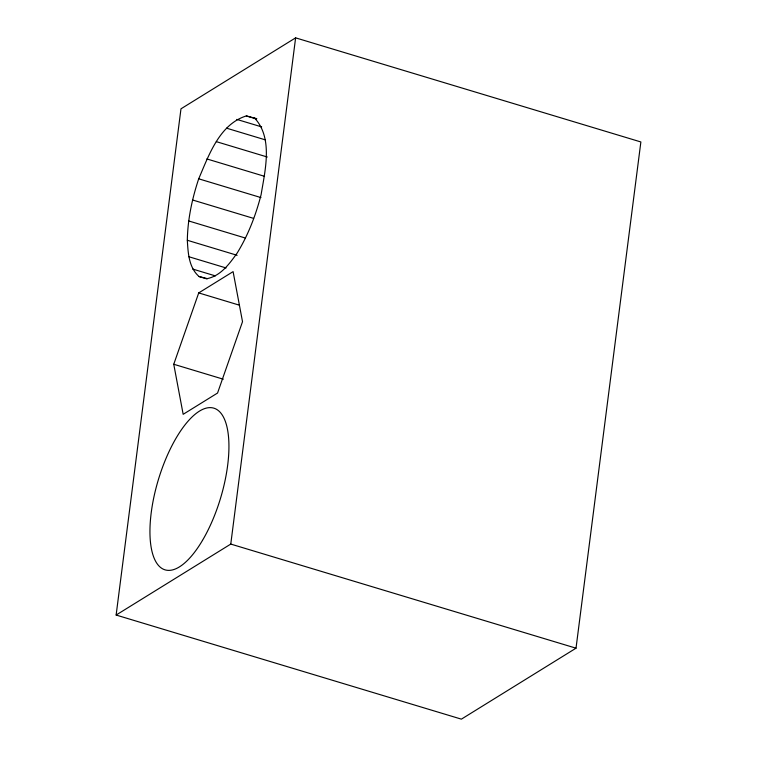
<?xml version="1.0" encoding="UTF-8"?>
<svg xmlns="http://www.w3.org/2000/svg" width="757" height="757" viewBox="0 0 757 757"><rect width="100%" height="100%" fill="white"/><g stroke="black" fill="none" stroke-linecap="round" stroke-linejoin="round"><path stroke-width="1.14" d="M206.983 278.936L199.063 276.542C188.758 267.514 188.086 252.999 187.32 240.272C187.698 219.293 192.108 198.675 198.703 178.813C208.79 155.393 219.454 124.252 246.318 115.925L256.803 118.688M116.133 615.044L180.98 108.819L295.618 37.85L640.867 141.956L576.02 648.181L461.382 719.15L116.133 615.044L230.771 544.075L576.02 648.181M230.771 544.075L295.618 37.85M173.75 364.259L198.722 292.912L233.099 271.631L242.514 321.687L217.552 393.034L183.166 414.316L173.75 364.259L223.306 379.2M199.063 276.542L207.276 278.623C221.016 275.709 229.551 263.625 237.263 252.895C248.296 234.869 255.875 215.016 261.118 194.587C265.064 170.439 273.315 138.001 254.541 118.007M246.318 115.925L256.509 119M236.78 119.398L261.676 126.902M226.551 128.17L265.035 139.771M216.341 141.654L267.278 157.011M206.841 158.932L264.572 176.334M198.703 178.813L260.966 197.586M192.486 199.962L253.614 218.395M188.597 220.921L245.202 237.991M187.32 240.272L237.121 255.298M188.73 256.699L226.088 267.959M192.732 269.066L215.376 275.898M198.722 292.912L239.259 305.137M202.469 540.422A84.443 32.437 -73.2 0 0 215.177 408.648A84.443 32.437 -73.2 0 0 150.634 517.92A84.443 32.437 -73.2 0 0 202.469 540.422"/></g></svg>
